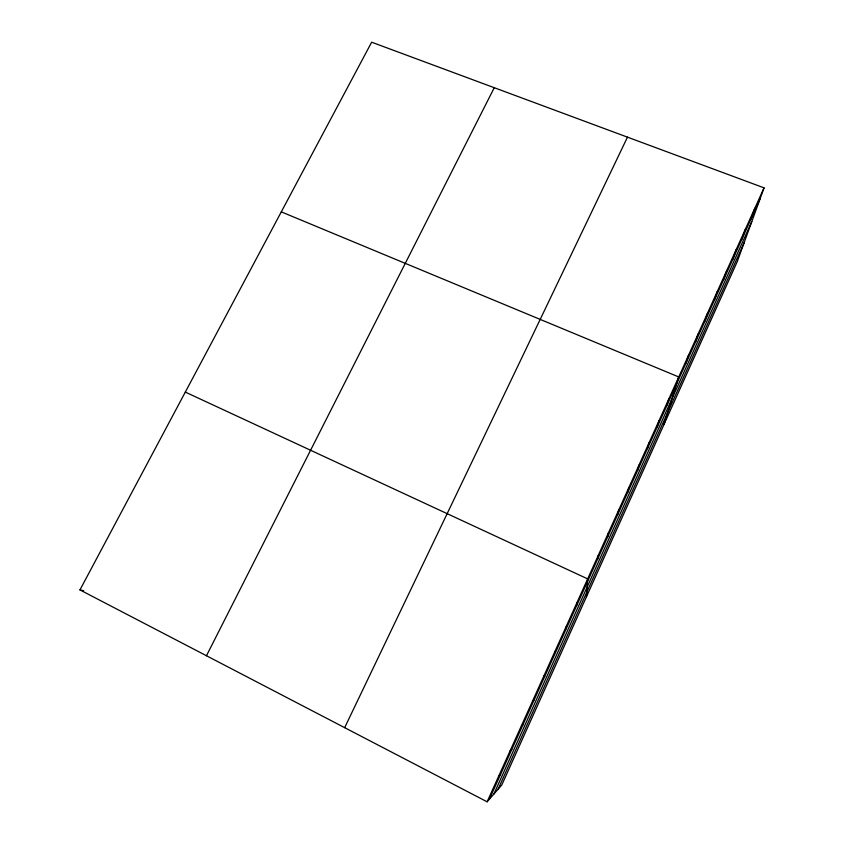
<?xml version="1.0" encoding="UTF-8"?>
<svg xmlns="http://www.w3.org/2000/svg" width="844" height="844" viewBox="0 0 844 844"><rect width="100%" height="100%" fill="white"/><g stroke="black" fill="none" stroke-linecap="round" stroke-linejoin="round"><path stroke-width="1.27" d="M586.443 596.813L587.656 578.889L185.311 392.091M597.647 559.087L598.079 555.774M607.754 536.678L608.429 532.838M617.787 514.429L618.694 510.071M627.746 492.347L628.896 487.473M637.631 470.424L639.014 465.044M647.443 448.649L649.057 442.773M657.191 427.043L659.027 420.671M666.865 405.584L668.923 398.727M663.975 424.5L678.745 376.952L281.295 211.865M686.003 363.12L688.493 355.324M695.477 342.126L698.178 333.855M704.877 321.269L707.789 312.544M714.214 300.559L717.337 291.391M723.487 279.986L726.811 270.386M732.697 259.572L736.221 249.529M741.834 239.295L745.558 228.819M750.917 219.155L754.831 208.257M764.042 187.843L737.297 261.545L501.769 785.015L487.115 801.8L79.958 589.903L371.655 42.2L764.042 187.843L487.115 801.8M498.076 789.245L744.113 242.766M489.393 799.194L759.938 199.152M493.888 794.035L751.782 221.634M344.658 727.665L627.482 137.15M206.463 655.746L494.267 87.713M498.646 776.237L500.629 774.264M510.082 750.875L511.781 749.535M521.423 725.724L522.847 724.996M532.68 700.763L533.83 700.647M79.958 589.903L83.714 590.705M543.852 676.002L544.718 676.477M554.93 651.441L555.531 652.507M565.923 627.071L566.261 628.706M576.832 602.88L576.906 605.095"/></g></svg>
